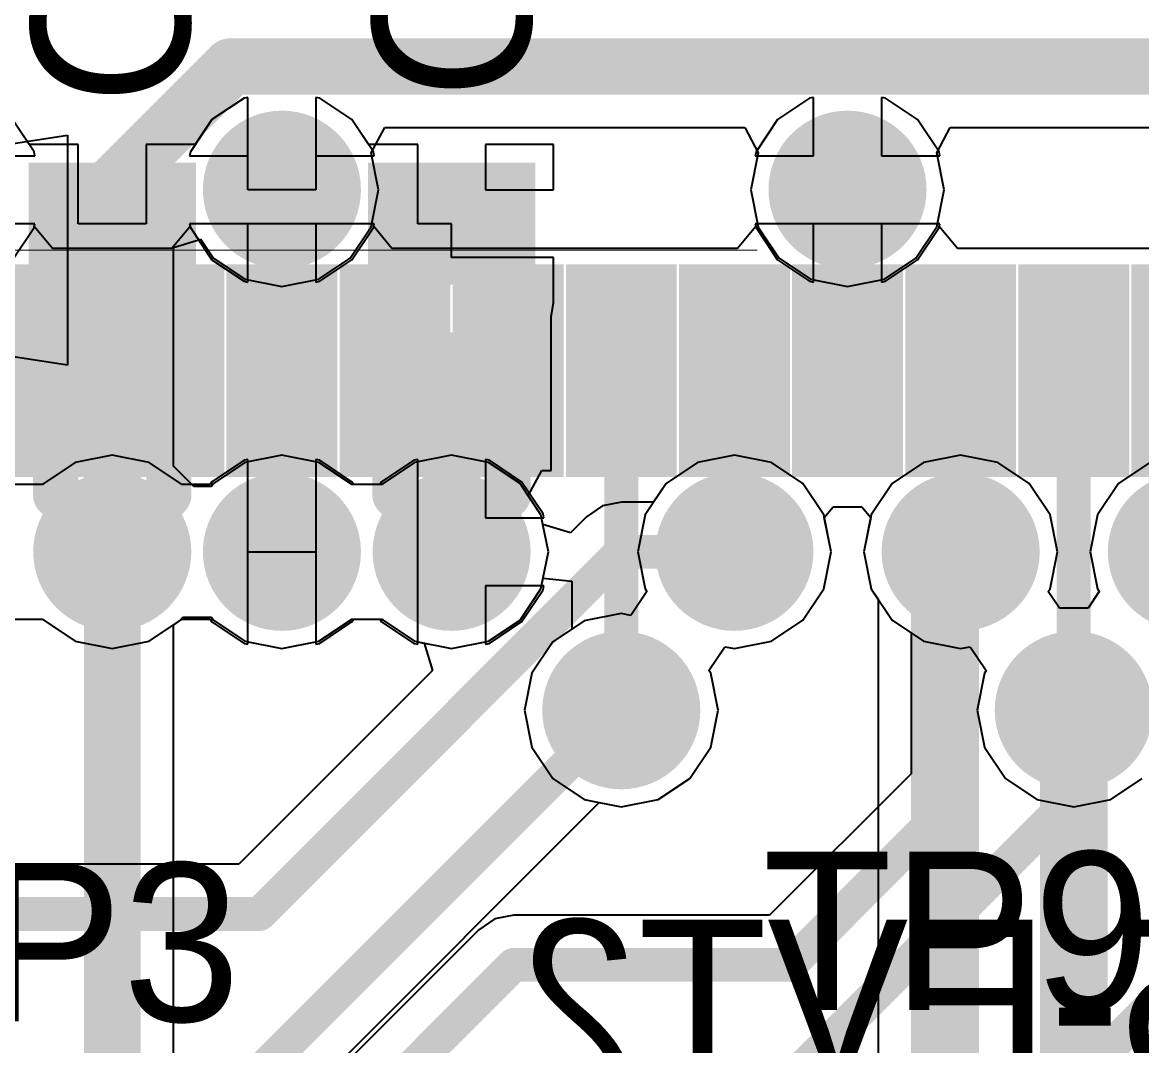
# Model space of a CAD drawing. Header units: millimetres. Extents: x 111 to 521, y 105 to 375.
# Drawn here: x 194.966 to 199.913, y 168.802 to 173.323 of the extents above; entities that cross this region are included whole.
import ezdxf

# ---------------------------------------------------------------- set-up
doc = ezdxf.new("R2010")
doc.units = ezdxf.units.MM
for name, color, linetype in [('BottomLayer', 5, 'Continuous'), ('BottomOverlay', 54, 'Continuous'), ('BottomPaste', 16, 'Continuous'), ('BottomSolder', 6, 'Continuous'), ('DrillDrawing', 1, 'Continuous'), ('MidLayer2', 76, 'Continuous'), ('MidLayer3', 90, 'Continuous'), ('MultiLayer', 9, 'Continuous'), ('TopLayer', 1, 'Continuous'), ('TopOverlay', 2, 'Continuous'), ('TopPaste', 8, 'Continuous'), ('TopSolder', 216, 'Continuous'), ('ViaHoleLayer', 16, 'Continuous')]:
    doc.layers.add(name, color=color, linetype=linetype)

msp = doc.modelspace()

# ---------------------------------------------------------------- linework, layer by layer
at = {"layer": 'BottomLayer'}
for p, q in [((195.9453155, 172.98839418), (195.8032787, 172.89348962)), ((195.96285928, 172.99188414), (195.9453155, 172.98839418)), ((195.96285928, 172.58390934), (195.96285928, 172.99188414)), ((196.28040246, 172.98839418), (196.26285868, 172.99188414)), ((196.26285868, 172.99188414), (196.26285868, 172.58390934)), ((196.42243926, 172.89348962), (196.28040246, 172.98839418)), ((198.44531558, 172.98839418), (198.30327878, 172.89348962)), ((198.46285936, 172.99188414), (198.44531558, 172.98839418)), ((198.46285936, 172.73390904), (198.46285936, 172.99188414)), ((198.78040254, 172.98839418), (198.76285876, 172.99188414)), ((198.76285876, 172.99188414), (198.76285876, 172.73390904)), ((198.92243934, 172.89348962), (198.78040254, 172.98839418)), ((194.99565776, 172.78390894), (194.92243972, 172.89348962)), ((195.8032787, 172.89348962), (195.73006066, 172.78390894)), ((196.49565476, 172.78391148), (196.42243926, 172.89348962)), ((198.30327878, 172.89348962), (198.20837422, 172.75145282)), ((199.0173439, 172.75145282), (198.92243934, 172.89348962)), ((195.21287856, 172.78390894), (194.99565776, 172.78390894)), ((195.21287856, 172.43390964), (195.21287856, 172.78390894)), ((195.73006066, 172.78390894), (195.51287796, 172.78390894)), ((195.51287796, 172.78390894), (195.51287796, 172.43390964)), ((196.7128781, 172.78391148), (196.49565476, 172.78391148)), ((196.7128781, 172.43391218), (196.7128781, 172.78391148)), ((197.3128769, 172.78391148), (197.0128775, 172.78391148)), ((197.0128775, 172.78391148), (197.0128775, 172.58391188)), ((197.3128769, 172.58391188), (197.3128769, 172.78391148)), ((198.20837422, 172.75145282), (198.20488426, 172.73390904)), ((198.20488426, 172.73390904), (198.46285936, 172.73390904)), ((198.76285876, 172.73390904), (199.02083386, 172.73390904)), ((199.02083386, 172.73390904), (199.0173439, 172.75145282)), ((196.26285868, 172.58390934), (195.96285928, 172.58390934)), ((197.0128775, 172.58391188), (197.3128769, 172.58391188)), ((195.51287796, 172.43390964), (195.21287856, 172.43390964)), ((196.8628778, 172.43391218), (196.7128781, 172.43391218)), ((196.8628778, 172.28391248), (196.8628778, 172.43391218)), ((198.46285936, 172.43390964), (198.20488426, 172.43390964)), ((198.20488426, 172.43390964), (198.20837422, 172.41636586)), ((198.20837422, 172.41636586), (198.30327878, 172.27432906)), ((198.46285936, 172.17593454), (198.46285936, 172.43390964)), ((199.02083386, 172.43390964), (198.76285876, 172.43390964)), ((198.76285876, 172.43390964), (198.76285876, 172.17593454)), ((198.92243934, 172.27432906), (199.0173439, 172.41636586)), ((199.0173439, 172.41636586), (199.02083386, 172.43390964)), ((197.3128769, 172.28391248), (196.8628778, 172.28391248)), ((197.3128769, 172.11371724), (197.3128769, 172.28391248)), ((198.30327878, 172.27432906), (198.44531558, 172.1794245)), ((198.78040254, 172.1794245), (198.92243934, 172.27432906)), ((198.44531558, 172.1794245), (198.46285936, 172.17593454)), ((198.76285876, 172.17593454), (198.78040254, 172.1794245)), ((197.3128769, 172.1137147), (197.31287944, 172.11371724)), ((197.31287944, 172.11371724), (197.3128769, 172.11371724)), ((197.31287944, 172.08391288), (197.3128769, 172.1137147)), ((197.30287946, 172.023913), (197.31287944, 172.08391288)), ((197.30287692, 171.99410864), (197.30287946, 172.02391046)), ((197.30287946, 172.02391046), (197.30287946, 172.023913)), ((197.30287692, 171.9941061), (197.30287946, 171.99410864)), ((197.30287946, 171.99410864), (197.30287692, 171.99410864)), ((197.30287692, 171.34391182), (197.30287692, 171.9941061)), ((197.94925358, 171.37897652), (197.81052386, 171.28628176)), ((198.11289562, 171.41152662), (197.94925358, 171.37897652)), ((198.27653766, 171.37897652), (198.11289562, 171.41152662)), ((198.41526738, 171.28628176), (198.27653766, 171.37897652)), ((198.94925158, 171.37897906), (198.81052186, 171.2862843)), ((199.11289362, 171.41152916), (198.94925158, 171.37897906)), ((199.27653566, 171.37897906), (199.11289362, 171.41152916)), ((199.41526538, 171.2862843), (199.27653566, 171.37897906)), ((199.94924958, 171.37897652), (199.81051986, 171.28628176)), ((197.20158426, 171.23190798), (197.26145206, 171.34391182)), ((197.26145206, 171.34391182), (197.30287692, 171.34391182)), ((197.81052386, 171.28628176), (197.75495882, 171.20311962)), ((198.50796214, 171.14755204), (198.41526738, 171.28628176)), ((198.81052186, 171.2862843), (198.7178271, 171.14755458)), ((199.50796014, 171.14755458), (199.41526538, 171.2862843)), ((199.81051986, 171.28628176), (199.7178251, 171.14755204)), ((197.25794686, 171.14755204), (197.20158426, 171.23190798)), ((197.52982084, 171.18643436), (197.45870338, 171.1389135)), ((197.61370942, 171.20311962), (197.52982084, 171.18643436)), ((197.75495882, 171.20311962), (197.61370942, 171.20311962)), ((197.2664076, 171.1050172), (197.25794686, 171.14755204)), ((197.45870338, 171.1389135), (197.38794152, 171.0681491)), ((198.54051224, 170.98391), (198.50796214, 171.14755204)), ((198.7178271, 171.14755458), (198.685277, 170.98391254)), ((199.54051024, 170.98391254), (199.50796014, 171.14755458)), ((199.7178251, 171.14755204), (199.685275, 170.98391)), ((197.38794152, 171.0681491), (197.2664076, 171.1050172)), ((195.96289992, 170.57593774), (195.96289992, 170.98391254)), ((195.96289992, 170.98391254), (196.26289932, 170.98391254)), ((196.26289932, 170.98391254), (196.26289932, 170.57593774)), ((198.50796214, 170.82026796), (198.54051224, 170.98391)), ((198.685277, 170.98391254), (198.7178271, 170.8202705)), ((199.50796014, 170.8202705), (199.54051024, 170.98391254)), ((199.685275, 170.98391), (199.7178251, 170.82026796)), ((198.41526738, 170.68153824), (198.50796214, 170.82026796)), ((198.7178271, 170.8202705), (198.7478118, 170.77539378)), ((198.7478118, 170.77539378), (198.7478118, 165.93700366)), ((199.50026648, 170.80875414), (199.50796014, 170.8202705)), ((199.54939008, 170.73523384), (199.50026648, 170.80875414)), ((199.72551622, 170.80875668), (199.67639262, 170.73523384)), ((199.7178251, 170.82026796), (199.72551622, 170.80875668)), ((199.67639262, 170.73523384), (199.54939008, 170.73523384)), ((194.93040262, 170.68622454), (195.05740516, 170.68622454)), ((195.05740516, 170.68622454), (195.06053698, 170.68153824)), ((195.06053698, 170.68153824), (195.1992667, 170.58884348)), ((195.52655078, 170.58884348), (195.6652805, 170.68153824)), ((195.6652805, 170.68153824), (195.668392, 170.68619406)), ((195.668392, 170.68619406), (195.79539454, 170.68619406)), ((195.79539454, 170.68619406), (195.80331934, 170.67433226)), ((195.80331934, 170.67433226), (195.94535614, 170.5794277)), ((196.2804431, 170.5794277), (196.4224799, 170.67433226)), ((196.4224799, 170.67433226), (196.43039962, 170.68618644)), ((196.43039962, 170.68618644), (196.55740216, 170.68618644)), ((196.55740216, 170.68618644), (196.56050858, 170.68153824)), ((196.56050858, 170.68153824), (196.6992383, 170.58884348)), ((198.27653766, 170.58884348), (198.41526738, 170.68153824)), ((195.1992667, 170.58884348), (195.36290874, 170.55629338)), ((195.36290874, 170.55629338), (195.52655078, 170.58884348)), ((195.94535614, 170.5794277), (195.96289992, 170.57593774)), ((196.26289932, 170.57593774), (196.2804431, 170.5794277)), ((196.6992383, 170.58884348), (196.74177314, 170.58038274)), ((196.74177314, 170.58038274), (196.77864124, 170.45884882)), ((198.11289562, 170.55629338), (198.27653766, 170.58884348)), ((198.00027202, 170.45906218), (198.07082814, 170.56466014)), ((198.07082814, 170.56466014), (198.11289562, 170.55629338)), ((196.77864124, 170.45884882), (195.92291524, 169.60312282)), ((198.00796314, 170.4475509), (198.00027202, 170.45906218)), ((198.04051324, 170.28390886), (198.00796314, 170.4475509)), ((198.00796314, 170.12026682), (198.04051324, 170.28390886)), ((197.91526838, 169.9815371), (198.00796314, 170.12026682)), ((197.77653866, 169.88884234), (197.91526838, 169.9815371)), ((197.61289662, 169.85629224), (197.77653866, 169.88884234)), ((196.09290474, 168.45390998), (197.51480182, 169.87580452)), ((197.51480182, 169.87580452), (197.61289662, 169.85629224)), ((195.92291524, 169.60312282), (192.76045268, 169.60312282))]:
    msp.add_line(p, q, dxfattribs=at)
for points, const_width in [([(195.97315898, 172.58390934, 1), (196.25255898, 172.58390934, 1)], 0.2794), ([(198.47315906, 172.58390934, 1), (198.75255906, 172.58390934, 1)], 0.2794), ([(195.30037902, 171.6839086, 1), (195.4253775, 171.6839086, 1)], 0.12499848), ([(196.7993778, 171.68391114, 1), (196.9263778, 171.68391114, 1)], 0.127), ([(195.22320874, 170.98391, 1), (195.50260874, 170.98391, 1)], 0.2794), ([(195.97319962, 170.98391254, 1), (196.25259962, 170.98391254, 1)], 0.2794), ([(196.72318034, 170.98391, 1), (197.00258034, 170.98391, 1)], 0.2794), ([(197.97319562, 170.98391, 1), (198.25259562, 170.98391, 1)], 0.2794), ([(198.97319362, 170.98391254, 1), (199.25259362, 170.98391254, 1)], 0.2794), ([(199.97319162, 170.98391, 1), (200.25259162, 170.98391, 1)], 0.2794), ([(199.03789504, 170.98391254, 1), (199.1878922, 170.98391254, 1)], 0.1499997), ([(195.30037902, 170.98394048, 1), (195.4253775, 170.98394048, 1)], 0.12499848), ([(195.30037902, 170.98394048, 1), (195.4253775, 170.98394048, 1)], 0.12499848), ([(195.3004095, 170.98391, 1), (195.42540798, 170.98391, 1)], 0.12499848), ([(196.7993778, 170.98391254, 1), (196.9263778, 170.98391254, 1)], 0.127), ([(196.7993778, 170.98391254, 1), (196.9263778, 170.98391254, 1)], 0.127), ([(196.79938034, 170.98391, 1), (196.92638034, 170.98391, 1)], 0.127), ([(197.57620886, 170.98391, 1), (197.65120998, 170.98391, 1)], 0.07499858), ([(197.57620886, 170.98391, 1), (197.65120998, 170.98391, 1)], 0.07499858), ([(198.07539506, 170.98391, 1), (198.15039618, 170.98391, 1)], 0.07499858), ([(198.96849462, 170.91451212, 1), (199.11849178, 170.91451212, 1)], 0.1499997), ([(198.96849462, 170.91451212, 1), (199.11849178, 170.91451212, 1)], 0.1499997), ([(197.47319662, 170.28390886, 1), (197.75259662, 170.28390886, 1)], 0.2794), ([(199.47319262, 170.28390886, 1), (199.75259262, 170.28390886, 1)], 0.2794), ([(199.53789404, 170.28390886, 1), (199.6878912, 170.28390886, 1)], 0.1499997), ([(197.57539606, 170.28390886, 1), (197.65039718, 170.28390886, 1)], 0.07499858), ([(195.97621206, 169.3839132, 1), (196.05121318, 169.3839132, 1)], 0.07499858), ([(195.97621206, 169.3839132, 1), (196.05121318, 169.3839132, 1)], 0.07499858)]:
    msp.add_lwpolyline(points, format="xyb", close=True, dxfattribs=dict(at, const_width=const_width))
for points, const_width in [([(195.36287826, 170.98394048), (195.36287826, 171.6839086)], 0.2499995), ([(196.8628778, 170.98391254), (196.8628778, 171.68391114)], 0.254), ([(199.0434932, 170.91451212), (199.11289362, 170.98391254)], 0.2999994), ([(195.36287826, 170.98394048), (195.36290874, 170.98391)], 0.2499995), ([(196.8628778, 170.98391254), (196.86288034, 170.98391)], 0.254), ([(196.01371262, 169.3839132), (197.61370942, 170.98391)], 0.1499997), ([(197.61370942, 170.98391), (198.11289562, 170.98391)], 0.1499997), ([(199.0434932, 165.8145274), (199.0434932, 170.91451212)], 0.2999994), ([(199.61289262, 165.83154032), (199.61289262, 170.28390886)], 0.2999994), ([(195.93790124, 168.60891348), (197.61289662, 170.28390886)], 0.1499997), ([(192.43787776, 169.3839132), (196.01371262, 169.3839132)], 0.1499997)]:
    msp.add_lwpolyline(points, dxfattribs=dict(at, const_width=const_width))
for points in [[(195.66287766, 172.23391004), (195.66287766, 172.63390924), (195.06287886, 172.23391004), (195.06287886, 172.63390924)], [(197.1628772, 172.23391258), (197.1628772, 172.63391178), (196.5628784, 172.23391258), (196.5628784, 172.63391178)], [(195.66287766, 171.483909), (195.66287766, 171.8839082), (195.06287886, 171.483909), (195.06287886, 171.8839082)], [(197.1628772, 171.48391154), (197.1628772, 171.88391074), (196.5628784, 171.48391154), (196.5628784, 171.88391074)]]:
    msp.add_solid(points, dxfattribs=at)
at = {"layer": 'BottomPaste'}
for points in [[(195.61287776, 172.28390994), (195.61287776, 172.58390934), (195.11287876, 172.28390994), (195.11287876, 172.58390934)], [(197.1128773, 172.28391248), (197.1128773, 172.58391188), (196.6128783, 172.28391248), (196.6128783, 172.58391188)], [(195.61287776, 171.5339089), (195.61287776, 171.8339083), (195.11287876, 171.5339089), (195.11287876, 171.8339083)], [(197.1128773, 171.53391144), (197.1128773, 171.83391084), (196.6128783, 171.53391144), (196.6128783, 171.83391084)]]:
    msp.add_solid(points, dxfattribs=at)
at = {"layer": 'BottomSolder', "const_width": 0.34939986}
for points in [[(195.93816032, 172.58390934, 1), (196.28755764, 172.58390934, 1)], [(198.4381604, 172.58390934, 1), (198.78755772, 172.58390934, 1)], [(195.18821008, 170.98391, 1), (195.5376074, 170.98391, 1)], [(195.93820096, 170.98391254, 1), (196.28759828, 170.98391254, 1)], [(196.68818168, 170.98391, 1), (197.037579, 170.98391, 1)], [(197.93819696, 170.98391, 1), (198.28759428, 170.98391, 1)], [(198.93819496, 170.98391254, 1), (199.28759228, 170.98391254, 1)], [(199.93819296, 170.98391, 1), (200.28759028, 170.98391, 1)], [(197.43819796, 170.28390886, 1), (197.78759528, 170.28390886, 1)], [(199.43819396, 170.28390886, 1), (199.78759128, 170.28390886, 1)]]:
    msp.add_lwpolyline(points, format="xyb", close=True, dxfattribs=at)
at = {"layer": 'BottomSolder'}
for points in [[(195.73287752, 172.16391018), (195.73287752, 172.7039091), (194.992879, 172.16391018), (194.992879, 172.7039091)], [(197.23287706, 172.16391272), (197.23287706, 172.70391164), (196.49287854, 172.16391272), (196.49287854, 172.70391164)], [(195.73287752, 171.41390914), (195.73287752, 171.95390806), (194.992879, 171.41390914), (194.992879, 171.95390806)], [(197.23287706, 171.41391168), (197.23287706, 171.9539106), (196.49287854, 171.41391168), (196.49287854, 171.9539106)]]:
    msp.add_solid(points, dxfattribs=at)
at = {"layer": 'DrillDrawing'}
for p, q in [((191.86287256, 172.3168639), (195.1648751, 172.8248639)), ((195.1648751, 172.8248639), (195.1648751, 171.8088639)), ((195.1648751, 171.8088639), (191.86287256, 172.3168639))]:
    msp.add_line(p, q, dxfattribs=at)
for points, const_width in [([(196.03665898, 172.58390934, 1), (196.18905898, 172.58390934, 1)], 0.1524), ([(198.53665906, 172.58390934, 1), (198.68905906, 172.58390934, 1)], 0.1524), ([(198.21192768, 172.3168639, 1), (198.2138276, 172.3168639, 1)], 0.00189992), ([(195.28670874, 170.98391, 1), (195.43910874, 170.98391, 1)], 0.1524), ([(196.03669962, 170.98391254, 1), (196.18909962, 170.98391254, 1)], 0.1524), ([(196.78668034, 170.98391, 1), (196.93908034, 170.98391, 1)], 0.1524), ([(198.03669562, 170.98391, 1), (198.18909562, 170.98391, 1)], 0.1524), ([(199.03669362, 170.98391254, 1), (199.18909362, 170.98391254, 1)], 0.1524), ([(197.53669662, 170.28390886, 1), (197.68909662, 170.28390886, 1)], 0.1524), ([(199.53669262, 170.28390886, 1), (199.68909262, 170.28390886, 1)], 0.1524)]:
    msp.add_lwpolyline(points, format="xyb", close=True, dxfattribs=dict(at, const_width=const_width))
at = {"layer": 'DrillDrawing', "const_width": 0.00379984}
msp.add_lwpolyline([(191.86287256, 172.3168639), (198.21287764, 172.3168639)], dxfattribs=at)
at = {"layer": 'MidLayer2'}
for p, q in [((195.9453155, 172.98839418), (195.8032787, 172.89348962)), ((195.96285928, 172.99188414), (195.9453155, 172.98839418)), ((195.96285928, 172.73390904), (195.96285928, 172.99188414)), ((196.28040246, 172.98839418), (196.26285868, 172.99188414)), ((196.26285868, 172.99188414), (196.26285868, 172.73390904)), ((196.42243926, 172.89348962), (196.28040246, 172.98839418)), ((198.44531558, 172.98839418), (198.30327878, 172.89348962)), ((198.46285936, 172.99188414), (198.44531558, 172.98839418)), ((198.46285936, 172.73390904), (198.46285936, 172.99188414)), ((198.78040254, 172.98839418), (198.76285876, 172.99188414)), ((198.76285876, 172.99188414), (198.76285876, 172.73390904)), ((198.92243934, 172.89348962), (198.78040254, 172.98839418)), ((195.01734428, 172.75145282), (194.92243972, 172.89348962)), ((195.8032787, 172.89348962), (195.70837414, 172.75145282)), ((196.51734382, 172.75145282), (196.42243926, 172.89348962)), ((198.30327878, 172.89348962), (198.20837422, 172.75145282)), ((199.0173439, 172.75145282), (198.92243934, 172.89348962)), ((194.76285914, 172.73390904), (195.02083424, 172.73390904)), ((195.02083424, 172.73390904), (195.01734428, 172.75145282)), ((195.70837414, 172.75145282), (195.70488418, 172.73390904)), ((195.70488418, 172.73390904), (195.96285928, 172.73390904)), ((196.26285868, 172.73390904), (196.52083378, 172.73390904)), ((196.52083378, 172.73390904), (196.51734382, 172.75145282)), ((198.20837422, 172.75145282), (198.20488426, 172.73390904)), ((198.20488426, 172.73390904), (198.46285936, 172.73390904)), ((198.76285876, 172.73390904), (199.02083386, 172.73390904)), ((199.02083386, 172.73390904), (199.0173439, 172.75145282)), ((195.02083424, 172.43390964), (194.76285914, 172.43390964)), ((194.92243972, 172.27432906), (195.01734428, 172.41636586)), ((195.01734428, 172.41636586), (195.02083424, 172.43390964)), ((195.96285928, 172.43390964), (195.70488418, 172.43390964)), ((195.70488418, 172.43390964), (195.70837414, 172.41636586)), ((195.70837414, 172.41636586), (195.8032787, 172.27432906)), ((195.96285928, 172.17593454), (195.96285928, 172.43390964)), ((196.52083378, 172.43390964), (196.26285868, 172.43390964)), ((196.26285868, 172.43390964), (196.26285868, 172.17593454)), ((196.42243926, 172.27432906), (196.51734382, 172.41636586)), ((196.51734382, 172.41636586), (196.52083378, 172.43390964)), ((198.46285936, 172.43390964), (198.20488426, 172.43390964)), ((198.20488426, 172.43390964), (198.20837422, 172.41636586)), ((198.20837422, 172.41636586), (198.30327878, 172.27432906)), ((198.46285936, 172.17593454), (198.46285936, 172.43390964)), ((199.02083386, 172.43390964), (198.76285876, 172.43390964)), ((198.76285876, 172.43390964), (198.76285876, 172.17593454)), ((198.92243934, 172.27432906), (199.0173439, 172.41636586)), ((199.0173439, 172.41636586), (199.02083386, 172.43390964)), ((195.8032787, 172.27432906), (195.9453155, 172.1794245)), ((196.28040246, 172.1794245), (196.42243926, 172.27432906)), ((198.30327878, 172.27432906), (198.44531558, 172.1794245)), ((198.78040254, 172.1794245), (198.92243934, 172.27432906)), ((195.9453155, 172.1794245), (195.96285928, 172.17593454)), ((196.26285868, 172.17593454), (196.28040246, 172.1794245)), ((198.44531558, 172.1794245), (198.46285936, 172.17593454)), ((198.76285876, 172.17593454), (198.78040254, 172.1794245)), ((195.1992667, 171.37897652), (195.06053698, 171.28628176)), ((195.36290874, 171.41152662), (195.1992667, 171.37897652)), ((195.52655078, 171.37897652), (195.36290874, 171.41152662)), ((195.6652805, 171.28628176), (195.52655078, 171.37897652)), ((195.94535614, 171.38839738), (195.80331934, 171.29349282)), ((195.96289992, 171.39188734), (195.94535614, 171.38839738)), ((195.96289992, 170.98391254), (195.96289992, 171.39188734)), ((196.2804431, 171.38839738), (196.26289932, 171.39188734)), ((196.26289932, 171.39188734), (196.26289932, 170.98391254)), ((196.4224799, 171.29349282), (196.2804431, 171.38839738)), ((196.6992383, 171.37897652), (196.56050858, 171.28628176)), ((196.86288034, 171.41152662), (196.6992383, 171.37897652)), ((197.02652238, 171.37897652), (196.86288034, 171.41152662)), ((197.1652521, 171.28628176), (197.02652238, 171.37897652)), ((197.94925358, 171.37897652), (197.81052386, 171.28628176)), ((198.11289562, 171.41152662), (197.94925358, 171.37897652)), ((198.27653766, 171.37897652), (198.11289562, 171.41152662)), ((198.41526738, 171.28628176), (198.27653766, 171.37897652)), ((198.94925158, 171.37897906), (198.81052186, 171.2862843)), ((199.11289362, 171.41152916), (198.94925158, 171.37897906)), ((199.27653566, 171.37897906), (199.11289362, 171.41152916)), ((199.41526538, 171.2862843), (199.27653566, 171.37897906)), ((199.94924958, 171.37897652), (199.81051986, 171.28628176)), ((195.0574077, 171.281598), (194.93040516, 171.281598)), ((195.06053698, 171.28628176), (195.0574077, 171.281598)), ((195.66838946, 171.28162848), (195.6652805, 171.28628176)), ((195.795392, 171.28162848), (195.66838946, 171.28162848)), ((195.80331934, 171.29349282), (195.795392, 171.28162848)), ((196.43040216, 171.2816361), (196.4224799, 171.29349282)), ((196.5574047, 171.2816361), (196.43040216, 171.2816361)), ((196.56050858, 171.28628176), (196.5574047, 171.2816361)), ((197.25794686, 171.14755204), (197.1652521, 171.28628176)), ((197.81052386, 171.28628176), (197.7178291, 171.14755204)), ((198.50796214, 171.14755204), (198.41526738, 171.28628176)), ((198.81052186, 171.2862843), (198.7178271, 171.14755458)), ((199.50796014, 171.14755458), (199.41526538, 171.2862843)), ((199.81051986, 171.28628176), (199.7178251, 171.14755204)), ((197.29049696, 170.98391), (197.25794686, 171.14755204)), ((197.7178291, 171.14755204), (197.685279, 170.98391)), ((198.54051224, 170.98391), (198.50796214, 171.14755204)), ((198.7178271, 171.14755458), (198.685277, 170.98391254)), ((199.54051024, 170.98391254), (199.50796014, 171.14755458)), ((199.7178251, 171.14755204), (199.685275, 170.98391)), ((195.96289992, 170.57593774), (195.96289992, 170.98391254)), ((196.26289932, 170.98391254), (196.26289932, 170.57593774)), ((197.25794686, 170.82026796), (197.29049696, 170.98391)), ((197.685279, 170.98391), (197.7178291, 170.82026796)), ((198.50796214, 170.82026796), (198.54051224, 170.98391)), ((198.685277, 170.98391254), (198.7178271, 170.8202705)), ((199.50796014, 170.8202705), (199.54051024, 170.98391254)), ((199.685275, 170.98391), (199.7178251, 170.82026796)), ((197.1652521, 170.68153824), (197.25794686, 170.82026796)), ((197.72552022, 170.80875668), (197.6549641, 170.70315872)), ((197.7178291, 170.82026796), (197.72552022, 170.80875668)), ((198.41526738, 170.68153824), (198.50796214, 170.82026796)), ((198.7178271, 170.8202705), (198.81052186, 170.68154078)), ((199.50026648, 170.80875414), (199.50796014, 170.8202705)), ((199.54939008, 170.73523384), (199.50026648, 170.80875414)), ((199.72551622, 170.80875668), (199.67639262, 170.73523384)), ((199.7178251, 170.82026796), (199.72551622, 170.80875668)), ((199.67639262, 170.73523384), (199.54939008, 170.73523384)), ((194.93040262, 170.68622454), (195.05740516, 170.68622454)), ((195.05740516, 170.68622454), (195.06053698, 170.68153824)), ((195.06053698, 170.68153824), (195.1992667, 170.58884348)), ((195.52655078, 170.58884348), (195.6652805, 170.68153824)), ((195.6652805, 170.68153824), (195.668392, 170.68619406)), ((195.668392, 170.68619406), (195.79539454, 170.68619406)), ((195.79539454, 170.68619406), (195.80331934, 170.67433226)), ((195.80331934, 170.67433226), (195.94535614, 170.5794277)), ((196.2804431, 170.5794277), (196.4224799, 170.67433226)), ((196.4224799, 170.67433226), (196.43039962, 170.68618644)), ((196.43039962, 170.68618644), (196.55740216, 170.68618644)), ((196.55740216, 170.68618644), (196.56050858, 170.68153824)), ((196.56050858, 170.68153824), (196.6992383, 170.58884348)), ((197.02652238, 170.58884348), (197.1652521, 170.68153824)), ((197.44925458, 170.67897538), (197.31052486, 170.58628062)), ((197.61289662, 170.71152548), (197.44925458, 170.67897538)), ((197.6549641, 170.70315872), (197.61289662, 170.71152548)), ((198.27653766, 170.58884348), (198.41526738, 170.68153824)), ((198.81052186, 170.68154078), (198.94925158, 170.58884602)), ((195.1992667, 170.58884348), (195.36290874, 170.55629338)), ((195.36290874, 170.55629338), (195.52655078, 170.58884348)), ((195.94535614, 170.5794277), (195.96289992, 170.57593774)), ((196.26289932, 170.57593774), (196.2804431, 170.5794277)), ((196.6992383, 170.58884348), (196.86288034, 170.55629338)), ((196.86288034, 170.55629338), (197.02652238, 170.58884348)), ((197.31052486, 170.58628062), (197.2178301, 170.4475509)), ((198.11289562, 170.55629338), (198.27653766, 170.58884348)), ((198.94925158, 170.58884602), (199.11289362, 170.55629592)), ((198.00027202, 170.45906218), (198.07082814, 170.56466014)), ((198.07082814, 170.56466014), (198.11289562, 170.55629338)), ((199.11289362, 170.55629592), (199.1549611, 170.56466268)), ((199.1549611, 170.56466268), (199.22551976, 170.45906726)), ((197.2178301, 170.4475509), (197.18528, 170.28390886)), ((198.00796314, 170.4475509), (198.00027202, 170.45906218)), ((198.04051324, 170.28390886), (198.00796314, 170.4475509)), ((199.2178261, 170.4475509), (199.185276, 170.28390886)), ((199.22551976, 170.45906726), (199.2178261, 170.4475509)), ((197.18528, 170.28390886), (197.2178301, 170.12026682)), ((198.00796314, 170.12026682), (198.04051324, 170.28390886)), ((199.185276, 170.28390886), (199.2178261, 170.12026682)), ((197.2178301, 170.12026682), (197.31052486, 169.9815371)), ((197.91526838, 169.9815371), (198.00796314, 170.12026682)), ((199.2178261, 170.12026682), (199.31052086, 169.9815371)), ((197.31052486, 169.9815371), (197.44925458, 169.88884234)), ((197.77653866, 169.88884234), (197.91526838, 169.9815371)), ((199.31052086, 169.9815371), (199.44925058, 169.88884234)), ((199.77653466, 169.88884234), (199.91526438, 169.9815371)), ((197.44925458, 169.88884234), (197.61289662, 169.85629224)), ((197.61289662, 169.85629224), (197.77653866, 169.88884234)), ((199.44925058, 169.88884234), (199.61289262, 169.85629224)), ((199.61289262, 169.85629224), (199.77653466, 169.88884234))]:
    msp.add_line(p, q, dxfattribs=at)
at = {"layer": 'MidLayer2', "const_width": 0.2794}
for points in [[(195.97315898, 172.58390934, 1), (196.25255898, 172.58390934, 1)], [(198.47315906, 172.58390934, 1), (198.75255906, 172.58390934, 1)], [(195.22320874, 170.98391, 1), (195.50260874, 170.98391, 1)], [(195.97319962, 170.98391254, 1), (196.25259962, 170.98391254, 1)], [(196.72318034, 170.98391, 1), (197.00258034, 170.98391, 1)], [(197.97319562, 170.98391, 1), (198.25259562, 170.98391, 1)], [(198.97319362, 170.98391254, 1), (199.25259362, 170.98391254, 1)], [(199.97319162, 170.98391, 1), (200.25259162, 170.98391, 1)], [(197.47319662, 170.28390886, 1), (197.75259662, 170.28390886, 1)], [(199.47319262, 170.28390886, 1), (199.75259262, 170.28390886, 1)]]:
    msp.add_lwpolyline(points, format="xyb", close=True, dxfattribs=at)
at = {"layer": 'MidLayer3'}
for p, q in [((196.5079255, 172.74754884), (196.56702876, 172.85812012)), ((196.56702876, 172.85812012), (198.15868928, 172.85812012)), ((198.15868928, 172.85812012), (198.21779254, 172.74754884)), ((199.00792558, 172.74754884), (199.06702884, 172.85812012)), ((199.06702884, 172.85812012), (203.15868944, 172.85812012)), ((196.5404756, 172.58390934), (196.5079255, 172.74754884)), ((198.21779254, 172.74754884), (198.18524244, 172.58390934)), ((199.04047568, 172.58390934), (199.00792558, 172.74754884)), ((196.5079255, 172.4202673), (196.5404756, 172.58390934)), ((198.18524244, 172.58390934), (198.21779254, 172.4202673)), ((199.00792558, 172.4202673), (199.04047568, 172.58390934)), ((196.41523074, 172.28153758), (196.5079255, 172.4202673)), ((198.21779254, 172.4202673), (198.3104873, 172.28153758)), ((198.91523082, 172.28153758), (199.00792558, 172.4202673)), ((195.6330987, 172.3282685), (195.75463008, 172.36513406)), ((195.75463008, 172.36513406), (195.81048722, 172.28153758)), ((195.6330987, 171.3624335), (195.6330987, 172.3282685)), ((195.81048722, 172.28153758), (195.94921694, 172.18884282)), ((196.27650102, 172.18884282), (196.41523074, 172.28153758)), ((198.3104873, 172.28153758), (198.44921702, 172.18884282)), ((198.7765011, 172.18884282), (198.91523082, 172.28153758)), ((195.94921694, 172.18884282), (196.11285898, 172.15629272)), ((196.11285898, 172.15629272), (196.27650102, 172.18884282)), ((198.44921702, 172.18884282), (198.61285906, 172.15629272)), ((198.61285906, 172.15629272), (198.7765011, 172.18884282)), ((195.94925758, 171.37897906), (195.81052786, 171.2862843)), ((196.11289962, 171.41152916), (195.94925758, 171.37897906)), ((196.27654166, 171.37897906), (196.11289962, 171.41152916)), ((196.41527138, 171.2862843), (196.27654166, 171.37897906)), ((196.69533686, 171.38839484), (196.55330006, 171.29349028)), ((196.71288064, 171.3918848), (196.69533686, 171.38839484)), ((196.71288064, 170.98391), (196.71288064, 171.3918848)), ((197.03042382, 171.38839484), (197.01288004, 171.3918848)), ((197.01288004, 171.3918848), (197.01288004, 171.1339097)), ((197.17246062, 171.29349028), (197.03042382, 171.38839484)), ((197.94925358, 171.37897652), (197.81052386, 171.28628176)), ((198.11289562, 171.41152662), (197.94925358, 171.37897652)), ((198.27653766, 171.37897652), (198.11289562, 171.41152662)), ((198.41526738, 171.28628176), (198.27653766, 171.37897652)), ((198.94925158, 171.37897906), (198.81052186, 171.2862843)), ((199.11289362, 171.41152916), (198.94925158, 171.37897906)), ((199.27653566, 171.37897906), (199.11289362, 171.41152916)), ((199.41526538, 171.2862843), (199.27653566, 171.37897906)), ((199.94924958, 171.37897652), (199.81051986, 171.28628176)), ((195.72290294, 171.27262926), (195.6330987, 171.3624335)), ((195.80140418, 171.27262926), (195.72290294, 171.27262926)), ((195.81052786, 171.2862843), (195.80140418, 171.27262926)), ((196.4183778, 171.2816361), (196.41527138, 171.2862843)), ((196.54538034, 171.2816361), (196.4183778, 171.2816361)), ((196.55330006, 171.29349028), (196.54538034, 171.2816361)), ((197.26736518, 171.15145348), (197.17246062, 171.29349028)), ((197.81052386, 171.28628176), (197.7178291, 171.14755204)), ((198.50796214, 171.14755204), (198.41526738, 171.28628176)), ((198.81052186, 171.2862843), (198.7178271, 171.14755458)), ((199.50796014, 171.14755458), (199.41526538, 171.2862843)), ((199.81051986, 171.28628176), (199.7178251, 171.14755204)), ((197.01288004, 171.1339097), (197.27085514, 171.1339097)), ((197.27085514, 171.1339097), (197.26736518, 171.15145348)), ((197.7178291, 171.14755204), (197.685279, 170.98391)), ((198.54051224, 170.98391), (198.50796214, 171.14755204)), ((198.7178271, 171.14755458), (198.685277, 170.98391254)), ((199.54051024, 170.98391254), (199.50796014, 171.14755458)), ((199.7178251, 171.14755204), (199.685275, 170.98391)), ((196.71288064, 170.5759352), (196.71288064, 170.98391)), ((197.685279, 170.98391), (197.7178291, 170.82026796)), ((198.50796214, 170.82026796), (198.54051224, 170.98391)), ((198.685277, 170.98391254), (198.7178271, 170.8202705)), ((199.50796014, 170.8202705), (199.54051024, 170.98391254)), ((199.685275, 170.98391), (199.7178251, 170.82026796)), ((197.27085514, 170.8339103), (197.01288004, 170.8339103)), ((197.01288004, 170.8339103), (197.01288004, 170.5759352)), ((197.26736518, 170.81636652), (197.27085514, 170.8339103)), ((197.17246062, 170.67432972), (197.26736518, 170.81636652)), ((197.72552022, 170.80875668), (197.6549641, 170.70315872)), ((197.7178291, 170.82026796), (197.72552022, 170.80875668)), ((198.41526738, 170.68153824), (198.50796214, 170.82026796)), ((198.7178271, 170.8202705), (198.81052186, 170.68154078)), ((199.50026648, 170.80875414), (199.50796014, 170.8202705)), ((199.54939008, 170.73523384), (199.50026648, 170.80875414)), ((199.72551622, 170.80875668), (199.67639262, 170.73523384)), ((199.7178251, 170.82026796), (199.72551622, 170.80875668)), ((199.67639262, 170.73523384), (199.54939008, 170.73523384)), ((195.6330987, 170.6600346), (195.6652805, 170.68153824)), ((195.6652805, 170.68153824), (195.67440418, 170.69519328)), ((195.67440418, 170.69519328), (195.80140672, 170.69519328)), ((195.80140672, 170.69519328), (195.81052786, 170.68154078)), ((195.81052786, 170.68154078), (195.94925758, 170.58884602)), ((196.27654166, 170.58884602), (196.41527138, 170.68154078)), ((196.41527138, 170.68154078), (196.41837526, 170.68618644)), ((196.41837526, 170.68618644), (196.5453778, 170.68618644)), ((196.5453778, 170.68618644), (196.55330006, 170.67432972)), ((196.55330006, 170.67432972), (196.69533686, 170.57942516)), ((197.03042382, 170.57942516), (197.17246062, 170.67432972)), ((197.44925458, 170.67897538), (197.31052486, 170.58628062)), ((197.61289662, 170.71152548), (197.44925458, 170.67897538)), ((197.6549641, 170.70315872), (197.61289662, 170.71152548)), ((198.27653766, 170.58884348), (198.41526738, 170.68153824)), ((198.81052186, 170.68154078), (198.94925158, 170.58884602)), ((195.6330987, 168.10895766), (195.6330987, 170.6600346)), ((195.94925758, 170.58884602), (196.11289962, 170.55629592)), ((196.11289962, 170.55629592), (196.27654166, 170.58884602)), ((196.69533686, 170.57942516), (196.71288064, 170.5759352)), ((197.01288004, 170.5759352), (197.03042382, 170.57942516)), ((197.31052486, 170.58628062), (197.2178301, 170.4475509)), ((198.11289562, 170.55629338), (198.27653766, 170.58884348)), ((198.94925158, 170.58884602), (199.11289362, 170.55629592)), ((198.00027202, 170.45906218), (198.07082814, 170.56466014)), ((198.07082814, 170.56466014), (198.11289562, 170.55629338)), ((199.11289362, 170.55629592), (199.1549611, 170.56466268)), ((199.1549611, 170.56466268), (199.22551976, 170.45906726)), ((197.2178301, 170.4475509), (197.18528, 170.28390886)), ((198.00796314, 170.4475509), (198.00027202, 170.45906218)), ((198.04051324, 170.28390886), (198.00796314, 170.4475509)), ((199.2178261, 170.4475509), (199.185276, 170.28390886)), ((199.22551976, 170.45906726), (199.2178261, 170.4475509)), ((197.18528, 170.28390886), (197.2178301, 170.12026682)), ((198.00796314, 170.12026682), (198.04051324, 170.28390886)), ((199.185276, 170.28390886), (199.2178261, 170.12026682)), ((197.2178301, 170.12026682), (197.31052486, 169.9815371)), ((197.91526838, 169.9815371), (198.00796314, 170.12026682)), ((199.2178261, 170.12026682), (199.31052086, 169.9815371)), ((197.31052486, 169.9815371), (197.44925458, 169.88884234)), ((197.77653866, 169.88884234), (197.91526838, 169.9815371)), ((199.31052086, 169.9815371), (199.44925058, 169.88884234)), ((199.77653466, 169.88884234), (199.91526438, 169.9815371)), ((197.44925458, 169.88884234), (197.61289662, 169.85629224)), ((197.61289662, 169.85629224), (197.77653866, 169.88884234)), ((199.44925058, 169.88884234), (199.61289262, 169.85629224)), ((199.61289262, 169.85629224), (199.77653466, 169.88884234))]:
    msp.add_line(p, q, dxfattribs=at)
at = {"layer": 'MidLayer3', "const_width": 0.2499995}
for points in [[(195.36290874, 172.60385596), (195.88736286, 173.12831008)], [(195.88736286, 173.12831008), (205.33835742, 173.12831008)], [(195.36290874, 170.98391), (195.36290874, 172.60385596)], [(195.36290874, 168.10894496), (195.36290874, 170.98391)]]:
    msp.add_lwpolyline(points, dxfattribs=at)
at = {"layer": 'MidLayer3'}
for points, const_width in [([(195.82486362, 173.12831008, 1), (195.9498621, 173.12831008, 1)], 0.12499848), ([(195.82486362, 173.12831008, 1), (195.9498621, 173.12831008, 1)], 0.12499848), ([(195.97315898, 172.58390934, 1), (196.25255898, 172.58390934, 1)], 0.2794), ([(198.47315906, 172.58390934, 1), (198.75255906, 172.58390934, 1)], 0.2794), ([(195.3004095, 172.60385596, 1), (195.42540798, 172.60385596, 1)], 0.12499848), ([(195.3004095, 172.60385596, 1), (195.42540798, 172.60385596, 1)], 0.12499848), ([(195.22320874, 170.98391, 1), (195.50260874, 170.98391, 1)], 0.2794), ([(195.97319962, 170.98391254, 1), (196.25259962, 170.98391254, 1)], 0.2794), ([(196.72318034, 170.98391, 1), (197.00258034, 170.98391, 1)], 0.2794), ([(197.97319562, 170.98391, 1), (198.25259562, 170.98391, 1)], 0.2794), ([(198.97319362, 170.98391254, 1), (199.25259362, 170.98391254, 1)], 0.2794), ([(199.97319162, 170.98391, 1), (200.25259162, 170.98391, 1)], 0.2794), ([(195.3004095, 170.98391, 1), (195.42540798, 170.98391, 1)], 0.12499848), ([(195.3004095, 170.98391, 1), (195.42540798, 170.98391, 1)], 0.12499848), ([(197.47319662, 170.28390886, 1), (197.75259662, 170.28390886, 1)], 0.2794), ([(199.47319262, 170.28390886, 1), (199.75259262, 170.28390886, 1)], 0.2794)]:
    msp.add_lwpolyline(points, format="xyb", close=True, dxfattribs=dict(at, const_width=const_width))
at = {"layer": 'MultiLayer', "const_width": 0.2794}
for points in [[(195.97315898, 172.58390934, 1), (196.25255898, 172.58390934, 1)], [(198.47315906, 172.58390934, 1), (198.75255906, 172.58390934, 1)], [(195.22320874, 170.98391, 1), (195.50260874, 170.98391, 1)], [(195.97319962, 170.98391254, 1), (196.25259962, 170.98391254, 1)], [(196.72318034, 170.98391, 1), (197.00258034, 170.98391, 1)], [(197.97319562, 170.98391, 1), (198.25259562, 170.98391, 1)], [(198.97319362, 170.98391254, 1), (199.25259362, 170.98391254, 1)], [(199.97319162, 170.98391, 1), (200.25259162, 170.98391, 1)], [(197.47319662, 170.28390886, 1), (197.75259662, 170.28390886, 1)], [(199.47319262, 170.28390886, 1), (199.75259262, 170.28390886, 1)]]:
    msp.add_lwpolyline(points, format="xyb", close=True, dxfattribs=at)
at = {"layer": 'TopLayer'}
for p, q in [((195.9453155, 172.98839418), (195.8032787, 172.89348962)), ((195.96285928, 172.99188414), (195.9453155, 172.98839418)), ((195.96285928, 172.73390904), (195.96285928, 172.99188414)), ((196.28040246, 172.98839418), (196.26285868, 172.99188414)), ((196.26285868, 172.99188414), (196.26285868, 172.73390904)), ((196.42243926, 172.89348962), (196.28040246, 172.98839418)), ((198.44531558, 172.98839418), (198.30327878, 172.89348962)), ((198.46285936, 172.99188414), (198.44531558, 172.98839418)), ((198.46285936, 172.73390904), (198.46285936, 172.99188414)), ((198.78040254, 172.98839418), (198.76285876, 172.99188414)), ((198.76285876, 172.99188414), (198.76285876, 172.73390904)), ((198.92243934, 172.89348962), (198.78040254, 172.98839418)), ((195.01734428, 172.75145282), (194.92243972, 172.89348962)), ((195.8032787, 172.89348962), (195.70837414, 172.75145282)), ((196.51734382, 172.75145282), (196.42243926, 172.89348962)), ((198.30327878, 172.89348962), (198.20837422, 172.75145282)), ((199.0173439, 172.75145282), (198.92243934, 172.89348962)), ((194.76285914, 172.73390904), (195.02083424, 172.73390904)), ((195.02083424, 172.73390904), (195.01734428, 172.75145282)), ((195.70837414, 172.75145282), (195.70488418, 172.73390904)), ((195.70488418, 172.73390904), (195.96285928, 172.73390904)), ((196.26285868, 172.73390904), (196.52083378, 172.73390904)), ((196.52083378, 172.73390904), (196.51734382, 172.75145282)), ((198.20837422, 172.75145282), (198.20488426, 172.73390904)), ((198.20488426, 172.73390904), (198.46285936, 172.73390904)), ((198.76285876, 172.73390904), (199.02083386, 172.73390904)), ((199.02083386, 172.73390904), (199.0173439, 172.75145282)), ((195.02083424, 172.43390964), (194.20488464, 172.43390964)), ((195.0184822, 172.4220834), (195.02083424, 172.43390964)), ((195.099051, 172.32390986), (195.0184822, 172.4220834)), ((195.70723622, 172.4220834), (195.62666742, 172.32390986)), ((196.52083378, 172.43390964), (195.70488418, 172.43390964)), ((195.70488418, 172.43390964), (195.70723622, 172.4220834)), ((196.51848174, 172.4220834), (196.52083378, 172.43390964)), ((196.59905054, 172.32390986), (196.51848174, 172.4220834)), ((198.2072363, 172.4220834), (198.1266675, 172.32390986)), ((199.02083386, 172.43390964), (198.20488426, 172.43390964)), ((198.20488426, 172.43390964), (198.2072363, 172.4220834)), ((199.01848182, 172.4220834), (199.02083386, 172.43390964)), ((199.09905062, 172.32390986), (199.01848182, 172.4220834)), ((195.62666742, 172.32390986), (195.099051, 172.32390986)), ((198.1266675, 172.32390986), (196.59905054, 172.32390986)), ((203.12666766, 172.32390986), (199.09905062, 172.32390986)), ((198.51031164, 171.1357385), (198.54939462, 171.18335842)), ((198.54939462, 171.18335842), (198.67639462, 171.18335842)), ((198.67639462, 171.18335842), (198.7154776, 171.1357385)), ((198.54051224, 170.98391), (198.51031164, 171.1357385)), ((198.7154776, 171.1357385), (198.685277, 170.98391254)), ((195.96289992, 170.57593774), (195.96289992, 170.98391254)), ((195.96289992, 170.98391254), (196.26289932, 170.98391254)), ((196.26289932, 170.98391254), (196.26289932, 170.57593774)), ((198.50796214, 170.82026796), (198.54051224, 170.98391)), ((198.685277, 170.98391254), (198.7178271, 170.8202705)), ((197.25794686, 170.82026796), (197.26728136, 170.86719192)), ((197.26728136, 170.86719192), (197.39366922, 170.85474338)), ((197.39366922, 170.85474338), (197.39366922, 170.6418355)), ((197.1652521, 170.68153824), (197.25794686, 170.82026796)), ((198.41526738, 170.68153824), (198.50796214, 170.82026796)), ((198.7178271, 170.8202705), (198.81052186, 170.68154078)), ((194.93040262, 170.68622454), (195.05740516, 170.68622454)), ((195.05740516, 170.68622454), (195.06053698, 170.68153824)), ((195.06053698, 170.68153824), (195.1992667, 170.58884348)), ((195.52655078, 170.58884348), (195.6652805, 170.68153824)), ((195.6652805, 170.68153824), (195.668392, 170.68619406)), ((195.668392, 170.68619406), (195.79539454, 170.68619406)), ((195.79539454, 170.68619406), (195.80331934, 170.67433226)), ((195.80331934, 170.67433226), (195.94535614, 170.5794277)), ((196.2804431, 170.5794277), (196.4224799, 170.67433226)), ((196.4224799, 170.67433226), (196.43039962, 170.68618644)), ((196.43039962, 170.68618644), (196.55740216, 170.68618644)), ((196.55740216, 170.68618644), (196.56050858, 170.68153824)), ((196.56050858, 170.68153824), (196.6992383, 170.58884348)), ((197.02652238, 170.58884348), (197.1652521, 170.68153824)), ((198.27653766, 170.58884348), (198.41526738, 170.68153824)), ((198.81052186, 170.68154078), (198.893684, 170.62597574)), ((197.39366922, 170.6418355), (197.31052486, 170.58628062)), ((198.893684, 170.62597574), (198.893684, 170.0031398)), ((195.1992667, 170.58884348), (195.36290874, 170.55629338)), ((195.36290874, 170.55629338), (195.52655078, 170.58884348)), ((195.94535614, 170.5794277), (195.96289992, 170.57593774)), ((196.26289932, 170.57593774), (196.2804431, 170.5794277)), ((196.6992383, 170.58884348), (196.86288034, 170.55629338)), ((196.86288034, 170.55629338), (197.02652238, 170.58884348)), ((197.31052486, 170.58628062), (197.2178301, 170.4475509)), ((198.11289562, 170.55629338), (198.27653766, 170.58884348)), ((198.00027202, 170.45906218), (198.07082814, 170.56466014)), ((198.07082814, 170.56466014), (198.11289562, 170.55629338)), ((197.2178301, 170.4475509), (197.18528, 170.28390886)), ((198.00796314, 170.4475509), (198.00027202, 170.45906218)), ((198.04051324, 170.28390886), (198.00796314, 170.4475509)), ((197.18528, 170.28390886), (197.2178301, 170.12026682)), ((198.00796314, 170.12026682), (198.04051324, 170.28390886)), ((197.2178301, 170.12026682), (197.31052486, 169.9815371)), ((197.91526838, 169.9815371), (198.00796314, 170.12026682)), ((198.893684, 170.0031398), (198.26866874, 169.378122)), ((197.31052486, 169.9815371), (197.44925458, 169.88884234)), ((197.77653866, 169.88884234), (197.91526838, 169.9815371)), ((197.44925458, 169.88884234), (197.61289662, 169.85629224)), ((197.61289662, 169.85629224), (197.77653866, 169.88884234)), ((197.0539874, 169.36143674), (196.98287248, 169.31391842)), ((197.13787598, 169.378122), (197.0539874, 169.36143674)), ((198.26866874, 169.378122), (197.13787598, 169.378122)), ((196.98287248, 169.31391842), (196.29676768, 168.62781362))]:
    msp.add_line(p, q, dxfattribs=at)
for points, const_width in [([(195.97315898, 172.58390934, 1), (196.25255898, 172.58390934, 1)], 0.2794), ([(198.47315906, 172.58390934, 1), (198.75255906, 172.58390934, 1)], 0.2794), ([(196.06285908, 172.58390934, 1), (196.16285888, 172.58390934, 1)], 0.0999998), ([(198.56285916, 172.58390934, 1), (198.66285896, 172.58390934, 1)], 0.0999998), ([(195.06290172, 171.78391094, 1), (195.16290152, 171.78391094, 1)], 0.0999998), ([(195.56292612, 171.78391094, 1), (195.66292592, 171.78391094, 1)], 0.0999998), ([(196.06285908, 171.78391094, 1), (196.16285888, 171.78391094, 1)], 0.0999998), ([(196.06289972, 171.78391094, 1), (196.16289952, 171.78391094, 1)], 0.0999998), ([(196.56287332, 171.78391094, 1), (196.66287312, 171.78391094, 1)], 0.0999998), ([(197.06289772, 171.78391094, 1), (197.16289752, 171.78391094, 1)], 0.0999998), ([(198.56285916, 171.78391094, 1), (198.66285896, 171.78391094, 1)], 0.0999998), ([(197.57537828, 171.78391094, 1), (197.6503794, 171.78391094, 1)], 0.07499858), ([(198.07537982, 171.78391094, 1), (198.15038094, 171.78391094, 1)], 0.07499858), ([(199.07539306, 171.78391094, 1), (199.15039418, 171.78391094, 1)], 0.07499858), ([(199.57537936, 171.78391094, 1), (199.65038048, 171.78391094, 1)], 0.07499858), ([(195.06290172, 171.23391712, 1), (195.16290152, 171.23391712, 1)], 0.0999998), ([(195.06290172, 171.23391712, 1), (195.16290152, 171.23391712, 1)], 0.0999998), ([(195.56292612, 171.23391712, 1), (195.66292592, 171.23391712, 1)], 0.0999998), ([(195.56292612, 171.23391712, 1), (195.66292592, 171.23391712, 1)], 0.0999998), ([(196.56287332, 171.23391712, 1), (196.66287312, 171.23391712, 1)], 0.0999998), ([(196.56287332, 171.23391712, 1), (196.66287312, 171.23391712, 1)], 0.0999998), ([(197.06289772, 171.23391712, 1), (197.16289752, 171.23391712, 1)], 0.0999998), ([(197.06289772, 171.23391712, 1), (197.16289752, 171.23391712, 1)], 0.0999998), ([(195.22320874, 170.98391, 1), (195.50260874, 170.98391, 1)], 0.2794), ([(195.97319962, 170.98391254, 1), (196.25259962, 170.98391254, 1)], 0.2794), ([(196.72318034, 170.98391, 1), (197.00258034, 170.98391, 1)], 0.2794), ([(197.97319562, 170.98391, 1), (198.25259562, 170.98391, 1)], 0.2794), ([(198.97319362, 170.98391254, 1), (199.25259362, 170.98391254, 1)], 0.2794), ([(199.97319162, 170.98391, 1), (200.25259162, 170.98391, 1)], 0.2794), ([(195.31290884, 170.98391, 1), (195.41290864, 170.98391, 1)], 0.0999998), ([(195.312919, 170.98391, 1), (195.4129188, 170.98391, 1)], 0.0999998), ([(196.06289972, 170.98391254, 1), (196.16289952, 170.98391254, 1)], 0.0999998), ([(196.81288044, 170.98391, 1), (196.91288024, 170.98391, 1)], 0.0999998), ([(196.8128906, 170.98391, 1), (196.9128904, 170.98391, 1)], 0.0999998), ([(198.07537982, 170.98392524, 1), (198.15038094, 170.98392524, 1)], 0.07499858), ([(198.07537982, 170.98392524, 1), (198.15038094, 170.98392524, 1)], 0.07499858), ([(198.07539506, 170.98391, 1), (198.15039618, 170.98391, 1)], 0.07499858), ([(199.07539306, 170.98391254, 1), (199.15039418, 170.98391254, 1)], 0.07499858), ([(199.07539306, 170.98391254, 1), (199.15039418, 170.98391254, 1)], 0.07499858), ([(197.47319662, 170.28390886, 1), (197.75259662, 170.28390886, 1)], 0.2794), ([(199.47319262, 170.28390886, 1), (199.75259262, 170.28390886, 1)], 0.2794), ([(197.57537828, 170.28392664, 1), (197.6503794, 170.28392664, 1)], 0.07499858), ([(197.57537828, 170.28392664, 1), (197.6503794, 170.28392664, 1)], 0.07499858), ([(197.57539606, 170.28390886, 1), (197.65039718, 170.28390886, 1)], 0.07499858), ([(199.57537936, 170.28392156, 1), (199.65038048, 170.28392156, 1)], 0.07499858), ([(199.57537936, 170.28392156, 1), (199.65038048, 170.28392156, 1)], 0.07499858), ([(199.57539206, 170.28390886, 1), (199.65039318, 170.28390886, 1)], 0.07499858), ([(199.57539206, 170.28390886, 1), (199.65039318, 170.28390886, 1)], 0.07499858), ([(199.07539306, 169.91233988, 1), (199.15039418, 169.91233988, 1)], 0.07499858), ([(199.07539306, 169.91233988, 1), (199.15039418, 169.91233988, 1)], 0.07499858), ([(199.57539206, 169.90183698, 1), (199.65039318, 169.90183698, 1)], 0.07499858), ([(199.57539206, 169.90183698, 1), (199.65039318, 169.90183698, 1)], 0.07499858), ([(197.10037542, 169.15891238, 1), (197.17537654, 169.15891238, 1)], 0.07499858), ([(197.10037542, 169.15891238, 1), (197.17537654, 169.15891238, 1)], 0.07499858), ([(198.32196556, 169.15891238, 1), (198.39696668, 169.15891238, 1)], 0.07499858), ([(198.32196556, 169.15891238, 1), (198.39696668, 169.15891238, 1)], 0.07499858)]:
    msp.add_lwpolyline(points, format="xyb", close=True, dxfattribs=dict(at, const_width=const_width))
for points, const_width in [([(196.11285898, 171.78391094), (196.11285898, 172.58390934)], 0.1999996), ([(198.61285906, 171.78391094), (198.61285906, 172.58390934)], 0.1999996), ([(195.11290162, 171.23391712), (195.11290162, 171.78391094)], 0.1999996), ([(195.61292602, 171.23391712), (195.61292602, 171.78391094)], 0.1999996), ([(196.11289962, 170.98391254), (196.11289962, 171.78391094)], 0.1999996), ([(196.61287322, 171.23391712), (196.61287322, 171.78391094)], 0.1999996), ([(197.11289762, 171.23391712), (197.11289762, 171.78391094)], 0.1999996), ([(197.61287884, 170.28392664), (197.61287884, 171.78391094)], 0.1499997), ([(198.11288038, 170.98392524), (198.11288038, 171.78391094)], 0.1499997), ([(199.11289362, 170.98391254), (199.11289362, 171.78391094)], 0.1499997), ([(199.61287992, 170.28392156), (199.61287992, 171.78391094)], 0.1499997), ([(195.11290162, 171.23391712), (195.36290874, 170.98391)], 0.1999996), ([(195.3629189, 170.98391), (195.61292602, 171.23391712)], 0.1999996), ([(196.61287322, 171.23391712), (196.86288034, 170.98391)], 0.1999996), ([(196.8628905, 170.98391), (197.11289762, 171.23391712)], 0.1999996), ([(198.11288038, 170.98392524), (198.11289562, 170.98391)], 0.1499997), ([(199.11289362, 169.91233988), (199.11289362, 170.98391254)], 0.1499997), ([(197.61287884, 170.28392664), (197.61289662, 170.28390886)], 0.1499997), ([(199.61287992, 170.28392156), (199.61289262, 170.28390886)], 0.1499997), ([(199.61289262, 169.90183698), (199.61289262, 170.28390886)], 0.1499997), ([(198.35946612, 169.15891238), (199.11289362, 169.91233988)], 0.1499997), ([(197.71996778, 168.00891214), (199.61289262, 169.90183698)], 0.1499997), ([(195.98787574, 168.00891214), (197.13787598, 169.15891238)], 0.1499997), ([(197.13787598, 169.15891238), (198.35946612, 169.15891238)], 0.1499997), ([(198.98787736, 168.00891214), (200.11289162, 169.1339264)], 0.1499997)]:
    msp.add_lwpolyline(points, dxfattribs=dict(at, const_width=const_width))
for points in [[(195.28787714, 172.18391014), (194.93788038, 172.18391014), (195.28787714, 171.38391174), (194.93788038, 171.38391174)], [(195.78787868, 172.18391014), (195.43788192, 172.18391014), (195.78787868, 171.38391174), (195.43788192, 171.38391174)], [(196.28787768, 172.18391014), (195.93788092, 172.18391014), (196.28787768, 171.38391174), (195.93788092, 171.38391174)], [(196.78787668, 172.18391014), (196.43787992, 172.18391014), (196.78787668, 171.38391174), (196.43787992, 171.38391174)], [(197.28787822, 172.18391014), (196.93788146, 172.18391014), (197.28787822, 171.38391174), (196.93788146, 171.38391174)], [(197.78787722, 172.18391014), (197.43788046, 172.18391014), (197.78787722, 171.38391174), (197.43788046, 171.38391174)], [(198.28787876, 172.18391014), (197.937882, 172.18391014), (198.28787876, 171.38391174), (197.937882, 171.38391174)], [(198.78787776, 172.18391014), (198.437881, 172.18391014), (198.78787776, 171.38391174), (198.437881, 171.38391174)], [(199.28787676, 172.18391014), (198.93788, 172.18391014), (199.28787676, 171.38391174), (198.93788, 171.38391174)], [(199.7878783, 172.18391014), (199.43788154, 172.18391014), (199.7878783, 171.38391174), (199.43788154, 171.38391174)]]:
    msp.add_solid(points, dxfattribs=at)
at = {"layer": 'TopPaste'}
for points in [[(195.23787724, 172.13391024), (194.98788028, 172.13391024), (195.23787724, 171.43391164), (194.98788028, 171.43391164)], [(195.73787878, 172.13391024), (195.48788182, 172.13391024), (195.73787878, 171.43391164), (195.48788182, 171.43391164)], [(196.23787778, 172.13391024), (195.98788082, 172.13391024), (196.23787778, 171.43391164), (195.98788082, 171.43391164)], [(196.73787678, 172.13391024), (196.48787982, 172.13391024), (196.73787678, 171.43391164), (196.48787982, 171.43391164)], [(197.23787832, 172.13391024), (196.98788136, 172.13391024), (197.23787832, 171.43391164), (196.98788136, 171.43391164)], [(197.73787732, 172.13391024), (197.48788036, 172.13391024), (197.73787732, 171.43391164), (197.48788036, 171.43391164)], [(198.23787886, 172.13391024), (197.9878819, 172.13391024), (198.23787886, 171.43391164), (197.9878819, 171.43391164)], [(198.73787786, 172.13391024), (198.4878809, 172.13391024), (198.73787786, 171.43391164), (198.4878809, 171.43391164)], [(199.23787686, 172.13391024), (198.9878799, 172.13391024), (199.23787686, 171.43391164), (198.9878799, 171.43391164)], [(199.7378784, 172.13391024), (199.48788144, 172.13391024), (199.7378784, 171.43391164), (199.48788144, 171.43391164)]]:
    msp.add_solid(points, dxfattribs=at)
at = {"layer": 'TopSolder', "const_width": 0.34939986}
for points in [[(195.93816032, 172.58390934, 1), (196.28755764, 172.58390934, 1)], [(198.4381604, 172.58390934, 1), (198.78755772, 172.58390934, 1)], [(195.18821008, 170.98391, 1), (195.5376074, 170.98391, 1)], [(195.93820096, 170.98391254, 1), (196.28759828, 170.98391254, 1)], [(196.68818168, 170.98391, 1), (197.037579, 170.98391, 1)], [(197.93819696, 170.98391, 1), (198.28759428, 170.98391, 1)], [(198.93819496, 170.98391254, 1), (199.28759228, 170.98391254, 1)], [(199.93819296, 170.98391, 1), (200.28759028, 170.98391, 1)], [(197.43819796, 170.28390886, 1), (197.78759528, 170.28390886, 1)], [(199.43819396, 170.28390886, 1), (199.78759128, 170.28390886, 1)]]:
    msp.add_lwpolyline(points, format="xyb", close=True, dxfattribs=at)
at = {"layer": 'TopSolder'}
for points in [[(195.357877, 172.25391), (194.86788052, 172.25391), (195.357877, 171.31391188), (194.86788052, 171.31391188)], [(195.85787854, 172.25391), (195.36788206, 172.25391), (195.85787854, 171.31391188), (195.36788206, 171.31391188)], [(196.35787754, 172.25391), (195.86788106, 172.25391), (196.35787754, 171.31391188), (195.86788106, 171.31391188)], [(196.85787654, 172.25391), (196.36788006, 172.25391), (196.85787654, 171.31391188), (196.36788006, 171.31391188)], [(197.35787808, 172.25391), (196.8678816, 172.25391), (197.35787808, 171.31391188), (196.8678816, 171.31391188)], [(197.85787708, 172.25391), (197.3678806, 172.25391), (197.85787708, 171.31391188), (197.3678806, 171.31391188)], [(198.35787862, 172.25391), (197.86788214, 172.25391), (198.35787862, 171.31391188), (197.86788214, 171.31391188)], [(198.85787762, 172.25391), (198.36788114, 172.25391), (198.85787762, 171.31391188), (198.36788114, 171.31391188)], [(199.35787662, 172.25391), (198.86788014, 172.25391), (199.35787662, 171.31391188), (198.86788014, 171.31391188)], [(199.85787816, 172.25391), (199.36788168, 172.25391), (199.85787816, 171.31391188), (199.36788168, 171.31391188)], [(200.35787716, 172.25391), (199.86788068, 172.25391), (200.35787716, 171.31391188), (199.86788068, 171.31391188)]]:
    msp.add_solid(points, dxfattribs=at)
at = {"layer": 'ViaHoleLayer', "const_width": 0.1524}
for points in [[(196.03665898, 172.58390934, 1), (196.18905898, 172.58390934, 1)], [(198.53665906, 172.58390934, 1), (198.68905906, 172.58390934, 1)], [(195.28670874, 170.98391, 1), (195.43910874, 170.98391, 1)], [(196.03669962, 170.98391254, 1), (196.18909962, 170.98391254, 1)], [(196.78668034, 170.98391, 1), (196.93908034, 170.98391, 1)], [(198.03669562, 170.98391, 1), (198.18909562, 170.98391, 1)], [(199.03669362, 170.98391254, 1), (199.18909362, 170.98391254, 1)], [(197.53669662, 170.28390886, 1), (197.68909662, 170.28390886, 1)], [(199.53669262, 170.28390886, 1), (199.68909262, 170.28390886, 1)]]:
    msp.add_lwpolyline(points, format="xyb", close=True, dxfattribs=at)

# ---------------------------------------------------------------- texts
at = {"layer": 'BottomOverlay', "text_generation_flag": 2}
for s, rotation, p in [('C22', 270, (196.5128785, 172.98391362)), ('C21', 270, (195.00431408, 172.95890732)), ('905-00005-EVT2', 360, (204.29449108, 168.65891084))]:
    msp.add_text(s, height=0.7000011399999999, rotation=rotation, dxfattribs=at).set_placement(p)
at = {"layer": 'TopOverlay'}
for s, p in [('TP9', (198.23787886, 168.95891278)), ('TP3', (194.21287802, 168.90891288))]:
    msp.add_text(s, height=0.7000011399999999, rotation=360, dxfattribs=at).set_placement(p)

doc.saveas('drawing.dxf')
